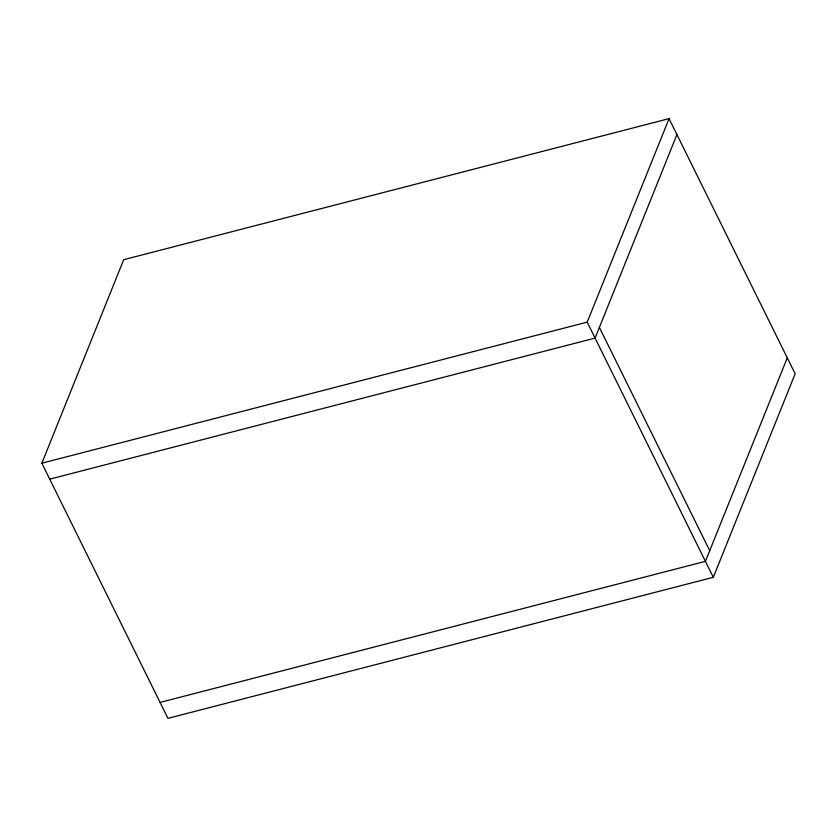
<?xml version="1.0" encoding="UTF-8"?>
<svg xmlns="http://www.w3.org/2000/svg" width="837" height="837" viewBox="0 0 837 837"><rect width="100%" height="100%" fill="white"/><g stroke="black" fill="none" stroke-linecap="round" stroke-linejoin="round"><path stroke-width="1.26" d="M41.85 463.206L123.698 259.7L669.045 118.645L795.15 373.794L713.302 577.3L167.955 718.355L41.85 463.206L587.197 322.151L669.045 118.645M676.924 134.59L595.086 338.096L49.728 479.151M787.272 357.849L705.424 561.355L160.076 702.41M599.376 327.413L709.724 550.673M587.197 322.151L713.302 577.3"/></g></svg>
